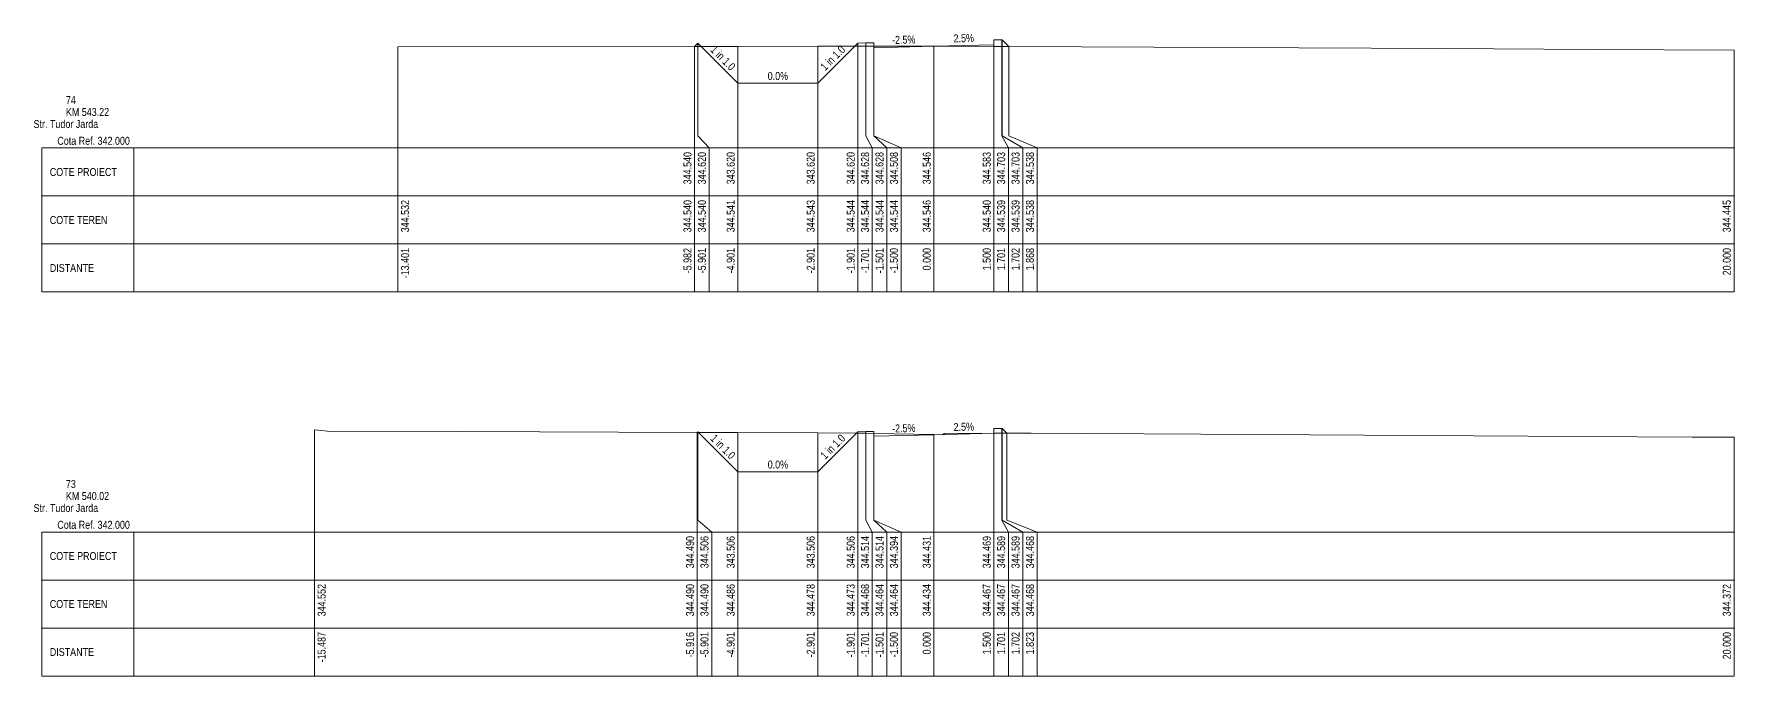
# Model space of a CAD drawing. Extents: x 1 to 634, y 0 to 594.
# Drawn here: x 43.5 to 86, y 97 to 113.05 of the extents above; entities that cross this region are included whole.
import ezdxf
from ezdxf.enums import TextEntityAlignment as Align

# ---------------------------------------------------------------- set-up
doc = ezdxf.new("R2010")
doc.units = 0
doc.header["$MEASUREMENT"] = 0
doc.layers.add('ARD-No Plot', color=1, linetype='Continuous', lineweight=0, plot=False)
for name, color, linetype, lineweight in [('DESIGN-TEXT', 7, 'Continuous', 0), ('EXISTING-TEXT', 7, 'Continuous', 0), ('LINES', 7, 'Continuous', 0), ('Text', 7, 'Continuous', 0), ('X-RL', 7, 'Continuous', 0), ('XPLOT-DESIGN', 5, 'Continuous', 0), ('XPLOT-EXISTING', 3, 'Continuous', 0), ('XPLOT-GRADE', 7, 'Continuous', 0), ('XPLOT-KM', 7, 'Continuous', 0), ('XPLOT-TITLE', 7, 'Continuous', 0)]:
    doc.layers.add(name, color=color, linetype=linetype, lineweight=lineweight)
doc.styles.add('$0$$0$Arial', font='arial.ttf', dxfattribs={"width": 0.8})

msp = doc.modelspace()

# ---------------------------------------------------------------- linework, layer by layer
at = {"layer": 'LINES'}
for p, q in [((52.599, 110.5), (52.599, 112.732)), ((52.599, 110.5), (52.599, 112.732)), ((60.018, 110.5), (60.018, 112.74)), ((60.018, 110.5), (60.018, 112.74)), ((60.018, 110.5), (60.018, 112.74)), ((60.099, 110.5), (60.099, 112.82)), ((60.099, 110.5), (60.099, 112.82)), ((60.099, 110.5), (60.099, 112.82)), ((61.099, 110.5), (61.099, 112.741)), ((61.099, 110.5), (61.099, 112.741)), ((61.099, 110.5), (61.099, 112.741)), ((63.099, 110.5), (63.099, 112.743)), ((63.099, 110.5), (63.099, 112.743)), ((63.099, 110.5), (63.099, 112.743)), ((64.099, 110.5), (64.099, 112.82)), ((64.099, 110.5), (64.099, 112.82)), ((64.099, 110.5), (64.099, 112.82)), ((64.299, 110.5), (64.299, 112.828)), ((64.299, 110.5), (64.299, 112.828)), ((64.299, 110.5), (64.299, 112.828)), ((64.499, 110.5), (64.499, 112.828)), ((64.499, 110.5), (64.499, 112.828)), ((64.499, 110.5), (64.499, 112.828)), ((64.5, 110.5), (64.5, 112.744)), ((64.5, 110.5), (64.5, 112.744)), ((64.5, 110.5), (64.5, 112.744)), ((66, 110.5), (66, 112.746)), ((66, 110.5), (66, 112.746)), ((66, 110.5), (66, 112.746)), ((67.5, 110.5), (67.5, 112.783)), ((67.5, 110.5), (67.5, 112.783)), ((67.5, 110.5), (67.5, 112.783)), ((67.701, 110.5), (67.701, 112.903)), ((67.701, 110.5), (67.701, 112.903)), ((67.701, 110.5), (67.701, 112.903)), ((67.702, 110.5), (67.702, 112.903)), ((67.702, 110.5), (67.702, 112.903)), ((67.702, 110.5), (67.702, 112.903)), ((67.868, 110.5), (67.868, 112.738)), ((67.868, 110.5), (67.868, 112.738)), ((67.868, 110.5), (67.868, 112.738)), ((86, 110.5), (86, 112.645)), ((86, 110.5), (86, 112.645)), ((52.599, 110.2), (52.599, 110.5)), ((52.599, 110.2), (52.599, 110.5)), ((60.018, 110.2), (60.018, 110.5)), ((60.018, 110.2), (60.018, 110.5)), ((60.018, 110.2), (60.018, 110.5)), ((60.378, 110.2), (60.099, 110.5)), ((60.378, 110.2), (60.099, 110.5)), ((60.378, 110.2), (60.099, 110.5)), ((61.099, 110.2), (61.099, 110.5)), ((61.099, 110.2), (61.099, 110.5)), ((61.099, 110.2), (61.099, 110.5)), ((63.099, 110.2), (63.099, 110.5)), ((63.099, 110.2), (63.099, 110.5)), ((63.099, 110.2), (63.099, 110.5)), ((64.099, 110.2), (64.099, 110.5)), ((64.099, 110.2), (64.099, 110.5)), ((64.099, 110.2), (64.099, 110.5)), ((64.459, 110.2), (64.299, 110.5)), ((64.459, 110.2), (64.299, 110.5)), ((64.459, 110.2), (64.299, 110.5)), ((64.819, 110.2), (64.499, 110.5)), ((64.819, 110.2), (64.499, 110.5)), ((64.819, 110.2), (64.499, 110.5)), ((65.179, 110.2), (64.5, 110.5)), ((65.179, 110.2), (64.5, 110.5)), ((65.179, 110.2), (64.5, 110.5)), ((66, 110.2), (66, 110.5)), ((66, 110.2), (66, 110.5)), ((66, 110.2), (66, 110.5)), ((67.5, 110.2), (67.5, 110.5)), ((67.5, 110.2), (67.5, 110.5)), ((67.5, 110.2), (67.5, 110.5)), ((67.86, 110.2), (67.701, 110.5)), ((67.86, 110.2), (67.701, 110.5)), ((67.86, 110.2), (67.701, 110.5)), ((68.22, 110.2), (67.702, 110.5)), ((68.22, 110.2), (67.702, 110.5)), ((68.22, 110.2), (67.702, 110.5)), ((68.58, 110.2), (67.868, 110.5)), ((68.58, 110.2), (67.868, 110.5)), ((68.58, 110.2), (67.868, 110.5)), ((86, 110.2), (86, 110.5)), ((86, 110.2), (86, 110.5)), ((43.698, 109), (43.698, 110.2)), ((43.698, 110.2), (46, 110.2)), ((46, 106.6), (46, 110.2)), ((46, 110.2), (86, 110.2)), ((52.599, 106.6), (52.599, 110.2)), ((52.599, 106.6), (52.599, 110.2)), ((60.018, 106.6), (60.018, 110.2)), ((60.018, 106.6), (60.018, 110.2)), ((60.018, 106.6), (60.018, 110.2)), ((60.378, 106.6), (60.378, 110.2)), ((60.378, 106.6), (60.378, 110.2)), ((60.378, 106.6), (60.378, 110.2)), ((61.099, 106.6), (61.099, 110.2)), ((61.099, 106.6), (61.099, 110.2)), ((61.099, 106.6), (61.099, 110.2)), ((63.099, 106.6), (63.099, 110.2)), ((63.099, 106.6), (63.099, 110.2)), ((63.099, 106.6), (63.099, 110.2)), ((64.099, 106.6), (64.099, 110.2)), ((64.099, 106.6), (64.099, 110.2)), ((64.099, 106.6), (64.099, 110.2)), ((64.459, 106.6), (64.459, 110.2)), ((64.459, 106.6), (64.459, 110.2)), ((64.459, 106.6), (64.459, 110.2)), ((64.819, 106.6), (64.819, 110.2)), ((64.819, 106.6), (64.819, 110.2)), ((64.819, 106.6), (64.819, 110.2)), ((65.179, 106.6), (65.179, 110.2)), ((65.179, 106.6), (65.179, 110.2)), ((65.179, 106.6), (65.179, 110.2)), ((66, 106.6), (66, 110.2)), ((66, 106.6), (66, 110.2)), ((66, 106.6), (66, 110.2)), ((67.5, 106.6), (67.5, 110.2)), ((67.5, 106.6), (67.5, 110.2)), ((67.5, 106.6), (67.5, 110.2)), ((67.86, 106.6), (67.86, 110.2)), ((67.86, 106.6), (67.86, 110.2)), ((67.86, 106.6), (67.86, 110.2)), ((68.22, 106.6), (68.22, 110.2)), ((68.22, 106.6), (68.22, 110.2)), ((68.22, 106.6), (68.22, 110.2)), ((68.58, 106.6), (68.58, 110.2)), ((68.58, 106.6), (68.58, 110.2)), ((68.58, 106.6), (68.58, 110.2)), ((86, 106.6), (86, 110.2)), ((86, 106.6), (86, 110.2)), ((86, 106.6), (86, 110.2)), ((43.698, 107.8), (43.698, 109)), ((43.698, 109), (46, 109)), ((46, 109), (43.698, 109)), ((46, 109), (86, 109)), ((43.698, 106.6), (43.698, 107.8)), ((43.698, 107.8), (46, 107.8)), ((46, 107.8), (43.698, 107.8)), ((46, 107.8), (86, 107.8)), ((46, 106.6), (43.698, 106.6)), ((46, 106.6), (86, 106.6)), ((50.513, 100.9), (50.513, 103.152)), ((50.513, 100.9), (50.513, 103.152)), ((60.084, 100.9), (60.084, 103.09)), ((60.084, 100.9), (60.084, 103.09)), ((60.084, 100.9), (60.084, 103.09)), ((60.099, 100.9), (60.099, 103.106)), ((60.099, 100.9), (60.099, 103.106)), ((60.099, 100.9), (60.099, 103.106)), ((61.099, 100.9), (61.099, 103.086)), ((61.099, 100.9), (61.099, 103.086)), ((61.099, 100.9), (61.099, 103.086)), ((63.099, 100.9), (63.099, 103.078)), ((63.099, 100.9), (63.099, 103.078)), ((63.099, 100.9), (63.099, 103.078)), ((64.099, 100.9), (64.099, 103.106)), ((64.099, 100.9), (64.099, 103.106)), ((64.099, 100.9), (64.099, 103.106)), ((64.299, 100.9), (64.299, 103.114)), ((64.299, 100.9), (64.299, 103.114)), ((64.299, 100.9), (64.299, 103.114)), ((64.499, 100.9), (64.499, 103.114)), ((64.499, 100.9), (64.499, 103.114)), ((64.499, 100.9), (64.499, 103.114)), ((64.5, 100.9), (64.5, 103.064)), ((64.5, 100.9), (64.5, 103.064)), ((64.5, 100.9), (64.5, 103.064)), ((66, 100.9), (66, 103.034)), ((66, 100.9), (66, 103.034)), ((66, 100.9), (66, 103.034)), ((67.5, 100.9), (67.5, 103.069)), ((67.5, 100.9), (67.5, 103.069)), ((67.5, 100.9), (67.5, 103.069)), ((67.701, 100.9), (67.701, 103.189)), ((67.701, 100.9), (67.701, 103.189)), ((67.701, 100.9), (67.701, 103.189)), ((67.702, 100.9), (67.702, 103.189)), ((67.702, 100.9), (67.702, 103.189)), ((67.702, 100.9), (67.702, 103.189)), ((67.823, 100.9), (67.823, 103.068)), ((67.823, 100.9), (67.823, 103.068)), ((67.823, 100.9), (67.823, 103.068)), ((86, 100.9), (86, 102.972)), ((86, 100.9), (86, 102.972)), ((50.513, 100.6), (50.513, 100.9)), ((50.513, 100.6), (50.513, 100.9)), ((60.084, 100.6), (60.084, 100.9)), ((60.084, 100.6), (60.084, 100.9)), ((60.084, 100.6), (60.084, 100.9)), ((60.444, 100.6), (60.099, 100.9)), ((60.444, 100.6), (60.099, 100.9)), ((60.444, 100.6), (60.099, 100.9)), ((61.099, 100.6), (61.099, 100.9)), ((61.099, 100.6), (61.099, 100.9)), ((61.099, 100.6), (61.099, 100.9)), ((63.099, 100.6), (63.099, 100.9)), ((63.099, 100.6), (63.099, 100.9)), ((63.099, 100.6), (63.099, 100.9)), ((64.099, 100.6), (64.099, 100.9)), ((64.099, 100.6), (64.099, 100.9)), ((64.099, 100.6), (64.099, 100.9)), ((64.459, 100.6), (64.299, 100.9)), ((64.459, 100.6), (64.299, 100.9)), ((64.459, 100.6), (64.299, 100.9)), ((64.819, 100.6), (64.499, 100.9)), ((64.819, 100.6), (64.499, 100.9)), ((64.819, 100.6), (64.499, 100.9)), ((65.179, 100.6), (64.5, 100.9)), ((65.179, 100.6), (64.5, 100.9)), ((65.179, 100.6), (64.5, 100.9)), ((66, 100.6), (66, 100.9)), ((66, 100.6), (66, 100.9)), ((66, 100.6), (66, 100.9)), ((67.5, 100.6), (67.5, 100.9)), ((67.5, 100.6), (67.5, 100.9)), ((67.5, 100.6), (67.5, 100.9)), ((67.86, 100.6), (67.701, 100.9)), ((67.86, 100.6), (67.701, 100.9)), ((67.86, 100.6), (67.701, 100.9)), ((68.22, 100.6), (67.702, 100.9)), ((68.22, 100.6), (67.702, 100.9)), ((68.22, 100.6), (67.702, 100.9)), ((68.58, 100.6), (67.823, 100.9)), ((68.58, 100.6), (67.823, 100.9)), ((68.58, 100.6), (67.823, 100.9)), ((86, 100.6), (86, 100.9)), ((86, 100.6), (86, 100.9)), ((43.698, 99.4), (43.698, 100.6)), ((43.698, 100.6), (46, 100.6)), ((46, 97), (46, 100.6)), ((46, 100.6), (86, 100.6)), ((50.513, 97), (50.513, 100.6)), ((50.513, 97), (50.513, 100.6)), ((60.084, 97), (60.084, 100.6)), ((60.084, 97), (60.084, 100.6)), ((60.084, 97), (60.084, 100.6)), ((60.444, 97), (60.444, 100.6)), ((60.444, 97), (60.444, 100.6)), ((60.444, 97), (60.444, 100.6)), ((61.099, 97), (61.099, 100.6)), ((61.099, 97), (61.099, 100.6)), ((61.099, 97), (61.099, 100.6)), ((63.099, 97), (63.099, 100.6)), ((63.099, 97), (63.099, 100.6)), ((63.099, 97), (63.099, 100.6)), ((64.099, 97), (64.099, 100.6)), ((64.099, 97), (64.099, 100.6)), ((64.099, 97), (64.099, 100.6)), ((64.459, 97), (64.459, 100.6)), ((64.459, 97), (64.459, 100.6)), ((64.459, 97), (64.459, 100.6)), ((64.819, 97), (64.819, 100.6)), ((64.819, 97), (64.819, 100.6)), ((64.819, 97), (64.819, 100.6)), ((65.179, 97), (65.179, 100.6)), ((65.179, 97), (65.179, 100.6)), ((65.179, 97), (65.179, 100.6)), ((66, 97), (66, 100.6)), ((66, 97), (66, 100.6)), ((66, 97), (66, 100.6)), ((67.5, 97), (67.5, 100.6)), ((67.5, 97), (67.5, 100.6)), ((67.5, 97), (67.5, 100.6)), ((67.86, 97), (67.86, 100.6)), ((67.86, 97), (67.86, 100.6)), ((67.86, 97), (67.86, 100.6)), ((68.22, 97), (68.22, 100.6)), ((68.22, 97), (68.22, 100.6)), ((68.22, 97), (68.22, 100.6)), ((68.58, 97), (68.58, 100.6)), ((68.58, 97), (68.58, 100.6)), ((68.58, 97), (68.58, 100.6)), ((86, 97), (86, 100.6)), ((86, 97), (86, 100.6)), ((86, 97), (86, 100.6)), ((43.698, 98.2), (43.698, 99.4)), ((43.698, 99.4), (46, 99.4)), ((46, 99.4), (43.698, 99.4)), ((46, 99.4), (86, 99.4)), ((43.698, 97), (43.698, 98.2)), ((43.698, 98.2), (46, 98.2)), ((46, 98.2), (43.698, 98.2)), ((46, 98.2), (86, 98.2)), ((46, 97), (43.698, 97)), ((46, 97), (86, 97))]:
    msp.add_line(p, q, dxfattribs=at)
at = {"layer": 'XPLOT-DESIGN'}
for p, q in [((60.018, 112.74), (60.099, 112.82)), ((60.099, 112.82), (61.099, 111.82)), ((63.099, 111.82), (64.099, 112.82)), ((64.099, 112.82), (64.299, 112.828)), ((64.299, 112.828), (64.499, 112.828)), ((64.499, 112.828), (64.5, 112.708)), ((64.5, 112.708), (66, 112.746)), ((66, 112.746), (67.5, 112.783)), ((67.5, 112.783), (67.501, 112.903)), ((67.501, 112.903), (67.701, 112.903)), ((67.701, 112.903), (67.702, 112.903)), ((67.702, 112.903), (67.868, 112.738)), ((61.099, 111.82), (63.099, 111.82)), ((60.084, 103.09), (60.099, 103.106)), ((60.099, 103.106), (61.099, 102.106)), ((63.099, 102.106), (64.099, 103.106)), ((64.099, 103.106), (64.299, 103.114)), ((64.299, 103.114), (64.499, 103.114)), ((64.499, 103.114), (64.5, 102.994)), ((64.5, 102.994), (66, 103.031)), ((66, 103.031), (67.5, 103.069)), ((67.5, 103.069), (67.501, 103.189)), ((67.501, 103.189), (67.701, 103.189)), ((67.701, 103.189), (67.702, 103.189)), ((67.702, 103.189), (67.823, 103.068)), ((61.099, 102.106), (63.099, 102.106))]:
    msp.add_line(p, q, dxfattribs=at)
at = {"layer": 'XPLOT-EXISTING'}
for p, q in [((52.599, 112.732), (60.018, 112.74)), ((60.018, 112.74), (60.099, 112.74)), ((60.099, 112.74), (61.099, 112.741)), ((61.099, 112.741), (63.099, 112.743)), ((63.099, 112.743), (64.099, 112.744)), ((64.099, 112.744), (64.299, 112.744)), ((64.299, 112.744), (64.499, 112.744)), ((64.499, 112.744), (64.5, 112.744)), ((64.5, 112.744), (66, 112.746)), ((66, 112.746), (66, 112.746)), ((66, 112.746), (66, 112.746)), ((66, 112.746), (66.636, 112.743)), ((66.636, 112.743), (66.697, 112.742)), ((66.697, 112.742), (66.698, 112.743)), ((66.698, 112.743), (66.759, 112.743)), ((66.759, 112.743), (67.5, 112.74)), ((67.5, 112.74), (67.701, 112.739)), ((67.701, 112.739), (67.702, 112.739)), ((67.702, 112.739), (67.868, 112.738)), ((67.868, 112.738), (78.75, 112.685)), ((78.75, 112.685), (82.498, 112.66)), ((82.498, 112.66), (86, 112.645)), ((86, 112.645), (86, 112.645)), ((50.513, 103.152), (51.007, 103.106)), ((51.007, 103.106), (51.381, 103.124)), ((51.381, 103.124), (54.173, 103.115)), ((54.173, 103.115), (60.084, 103.09)), ((60.084, 103.09), (60.099, 103.09)), ((60.099, 103.09), (61.099, 103.086)), ((61.099, 103.086), (63.099, 103.078)), ((63.099, 103.078), (64.03, 103.074)), ((64.03, 103.074), (64.099, 103.073)), ((64.099, 103.073), (64.299, 103.068)), ((64.299, 103.068), (64.499, 103.064)), ((64.499, 103.064), (64.5, 103.064)), ((64.5, 103.064), (66, 103.034)), ((66, 103.034), (66, 103.034)), ((66, 103.034), (66.21, 103.029)), ((66.21, 103.029), (66.253, 103.062)), ((66.253, 103.062), (67.5, 103.067)), ((67.5, 103.067), (67.701, 103.067)), ((67.701, 103.067), (67.702, 103.067)), ((67.702, 103.067), (67.823, 103.068)), ((67.823, 103.068), (68.431, 103.07)), ((68.431, 103.07), (72.669, 103.049)), ((72.669, 103.049), (82.215, 102.986)), ((82.215, 102.986), (84.952, 102.974)), ((84.952, 102.974), (86, 102.972)), ((86, 102.972), (86, 102.972))]:
    msp.add_line(p, q, dxfattribs=at)

# ---------------------------------------------------------------- texts
at = {"layer": 'ARD-No Plot', "style": '$0$$0$Arial', "width": 0.8}
for p in [(44.3, 110.7), (44.3, 101.1)]:
    msp.add_text('Str. Tudor Jarda', height=0.2, dxfattribs=at).set_placement(p, align=Align.CENTER)
at = {"layer": 'DESIGN-TEXT', "style": '$0$$0$Arial', "width": 0.8}
for s, p in [('344.540', (59.938, 110.1)), ('344.620', (60.298, 110.1)), ('343.620', (61.019, 110.1)), ('343.620', (63.019, 110.1)), ('344.620', (64.019, 110.1)), ('344.628', (64.379, 110.1)), ('344.628', (64.739, 110.1)), ('344.508', (65.099, 110.1)), ('344.546', (65.92, 110.1)), ('344.583', (67.42, 110.1)), ('344.703', (67.78, 110.1)), ('344.703', (68.14, 110.1)), ('344.538', (68.5, 110.1)), ('344.490', (60.004, 100.5)), ('344.506', (60.364, 100.5)), ('343.506', (61.019, 100.5)), ('343.506', (63.019, 100.5)), ('344.506', (64.019, 100.5)), ('344.514', (64.379, 100.5)), ('344.514', (64.739, 100.5)), ('344.394', (65.099, 100.5)), ('344.431', (65.92, 100.5)), ('344.469', (67.42, 100.5)), ('344.589', (67.78, 100.5)), ('344.589', (68.14, 100.5)), ('344.468', (68.5, 100.5))]:
    msp.add_text(s, height=0.2, rotation=90, dxfattribs=at).set_placement(p, align=Align.RIGHT)
at = {"layer": 'EXISTING-TEXT', "style": '$0$$0$Arial', "width": 0.8}
for s, p in [('344.532', (52.879, 108.9)), ('344.540', (59.938, 108.9)), ('344.540', (60.298, 108.9)), ('344.541', (61.019, 108.9)), ('344.543', (63.019, 108.9)), ('344.544', (64.019, 108.9)), ('344.544', (64.379, 108.9)), ('344.544', (64.739, 108.9)), ('344.544', (65.099, 108.9)), ('344.546', (65.92, 108.9)), ('344.546', (65.92, 108.9)), ('344.546', (65.92, 108.9)), ('344.540', (67.42, 108.9)), ('344.539', (67.78, 108.9)), ('344.539', (68.14, 108.9)), ('344.538', (68.5, 108.9)), ('344.445', (85.92, 108.9)), ('344.445', (85.92, 108.9)), ('344.552', (50.793, 99.3)), ('344.490', (60.004, 99.3)), ('344.490', (60.364, 99.3)), ('344.486', (61.019, 99.3)), ('344.478', (63.019, 99.3)), ('344.473', (64.019, 99.3)), ('344.468', (64.379, 99.3)), ('344.464', (64.739, 99.3)), ('344.464', (65.099, 99.3)), ('344.434', (65.92, 99.3)), ('344.434', (65.92, 99.3)), ('344.467', (67.42, 99.3)), ('344.467', (67.78, 99.3)), ('344.467', (68.14, 99.3)), ('344.468', (68.5, 99.3)), ('344.372', (85.92, 99.3)), ('344.372', (85.92, 99.3))]:
    msp.add_text(s, height=0.2, rotation=90, dxfattribs=at).set_placement(p, align=Align.RIGHT)
at = {"layer": 'Text', "style": '$0$$0$Arial', "width": 0.8}
for s, p in [('-13.401', (52.879, 107.7)), ('-13.401', (52.879, 107.7)), ('-5.982', (59.938, 107.7)), ('-5.982', (59.938, 107.7)), ('-5.982', (59.938, 107.7)), ('-5.901', (60.298, 107.7)), ('-5.901', (60.298, 107.7)), ('-5.901', (60.298, 107.7)), ('-4.901', (61.019, 107.7)), ('-4.901', (61.019, 107.7)), ('-4.901', (61.019, 107.7)), ('-2.901', (63.019, 107.7)), ('-2.901', (63.019, 107.7)), ('-2.901', (63.019, 107.7)), ('-1.901', (64.019, 107.7)), ('-1.901', (64.019, 107.7)), ('-1.901', (64.019, 107.7)), ('-1.701', (64.379, 107.7)), ('-1.701', (64.379, 107.7)), ('-1.701', (64.379, 107.7)), ('-1.501', (64.739, 107.7)), ('-1.501', (64.739, 107.7)), ('-1.501', (64.739, 107.7)), ('-1.500', (65.099, 107.7)), ('-1.500', (65.099, 107.7)), ('-1.500', (65.099, 107.7)), ('0.000', (65.92, 107.7)), ('0.000', (65.92, 107.7)), ('0.000', (65.92, 107.7)), ('1.500', (67.42, 107.7)), ('1.500', (67.42, 107.7)), ('1.500', (67.42, 107.7)), ('1.701', (67.78, 107.7)), ('1.701', (67.78, 107.7)), ('1.701', (67.78, 107.7)), ('1.702', (68.14, 107.7)), ('1.702', (68.14, 107.7)), ('1.702', (68.14, 107.7)), ('1.868', (68.5, 107.7)), ('1.868', (68.5, 107.7)), ('1.868', (68.5, 107.7)), ('20.000', (85.92, 107.7)), ('20.000', (85.92, 107.7)), ('-15.487', (50.793, 98.1)), ('-15.487', (50.793, 98.1)), ('-5.916', (60.004, 98.1)), ('-5.916', (60.004, 98.1)), ('-5.916', (60.004, 98.1)), ('-5.901', (60.364, 98.1)), ('-5.901', (60.364, 98.1)), ('-5.901', (60.364, 98.1)), ('-4.901', (61.019, 98.1)), ('-4.901', (61.019, 98.1)), ('-4.901', (61.019, 98.1)), ('-2.901', (63.019, 98.1)), ('-2.901', (63.019, 98.1)), ('-2.901', (63.019, 98.1)), ('-1.901', (64.019, 98.1)), ('-1.901', (64.019, 98.1)), ('-1.901', (64.019, 98.1)), ('-1.701', (64.379, 98.1)), ('-1.701', (64.379, 98.1)), ('-1.701', (64.379, 98.1)), ('-1.501', (64.739, 98.1)), ('-1.501', (64.739, 98.1)), ('-1.501', (64.739, 98.1)), ('-1.500', (65.099, 98.1)), ('-1.500', (65.099, 98.1)), ('-1.500', (65.099, 98.1)), ('0.000', (65.92, 98.1)), ('0.000', (65.92, 98.1)), ('0.000', (65.92, 98.1)), ('1.500', (67.42, 98.1)), ('1.500', (67.42, 98.1)), ('1.500', (67.42, 98.1)), ('1.701', (67.78, 98.1)), ('1.701', (67.78, 98.1)), ('1.701', (67.78, 98.1)), ('1.702', (68.14, 98.1)), ('1.702', (68.14, 98.1)), ('1.702', (68.14, 98.1)), ('1.823', (68.5, 98.1)), ('1.823', (68.5, 98.1)), ('1.823', (68.5, 98.1)), ('20.000', (85.92, 98.1)), ('20.000', (85.92, 98.1))]:
    msp.add_text(s, height=0.2, rotation=90, dxfattribs=at).set_placement(p, align=Align.RIGHT)
at = {"layer": 'X-RL', "style": '$0$$0$Arial', "width": 0.8}
for p in [(45.9, 110.28), (45.9, 100.68)]:
    msp.add_text('Cota Ref. 342.000', height=0.2, dxfattribs=at).set_placement(p, align=Align.RIGHT)
at = {"layer": 'XPLOT-GRADE', "style": '$0$$0$Arial', "width": 0.8}
for s, rotation, p in [('2.5%', 1.4321, (66.748, 112.845)), ('1 in 1.0', 315, (60.656, 112.377)), ('1 in 1.0', 45, (63.542, 112.377)), ('-2.5%', 1.4321, (65.248, 112.807)), ('0.0%', 0, (62.099, 111.9)), ('-2.5%', 1.4321, (65.248, 103.093)), ('2.5%', 1.4321, (66.748, 103.13)), ('1 in 1.0', 315, (60.656, 102.662)), ('1 in 1.0', 45, (63.542, 102.662)), ('0.0%', 0, (62.099, 102.186))]:
    msp.add_text(s, height=0.2, rotation=rotation, dxfattribs=at).set_placement(p, align=Align.CENTER)
at = {"layer": 'XPLOT-KM', "style": '$0$$0$Arial', "width": 0.8}
for s, p in [('74', (44.3, 111.3)), ('KM 543.22', (44.3, 111)), ('73', (44.3, 101.7)), ('KM 540.02', (44.3, 101.4))]:
    msp.add_text(s, height=0.2, dxfattribs=at).set_placement(p)
at = {"layer": 'XPLOT-TITLE', "style": '$0$$0$Arial', "width": 0.8}
for s, p in [('COTE PROIECT', (43.898, 109.5)), ('COTE TEREN', (43.898, 108.3)), ('DISTANTE', (43.898, 107.1)), ('COTE PROIECT', (43.898, 99.9)), ('COTE TEREN', (43.898, 98.7)), ('DISTANTE', (43.898, 97.5))]:
    msp.add_text(s, height=0.2, dxfattribs=at).set_placement(p)

doc.saveas('drawing.dxf')
